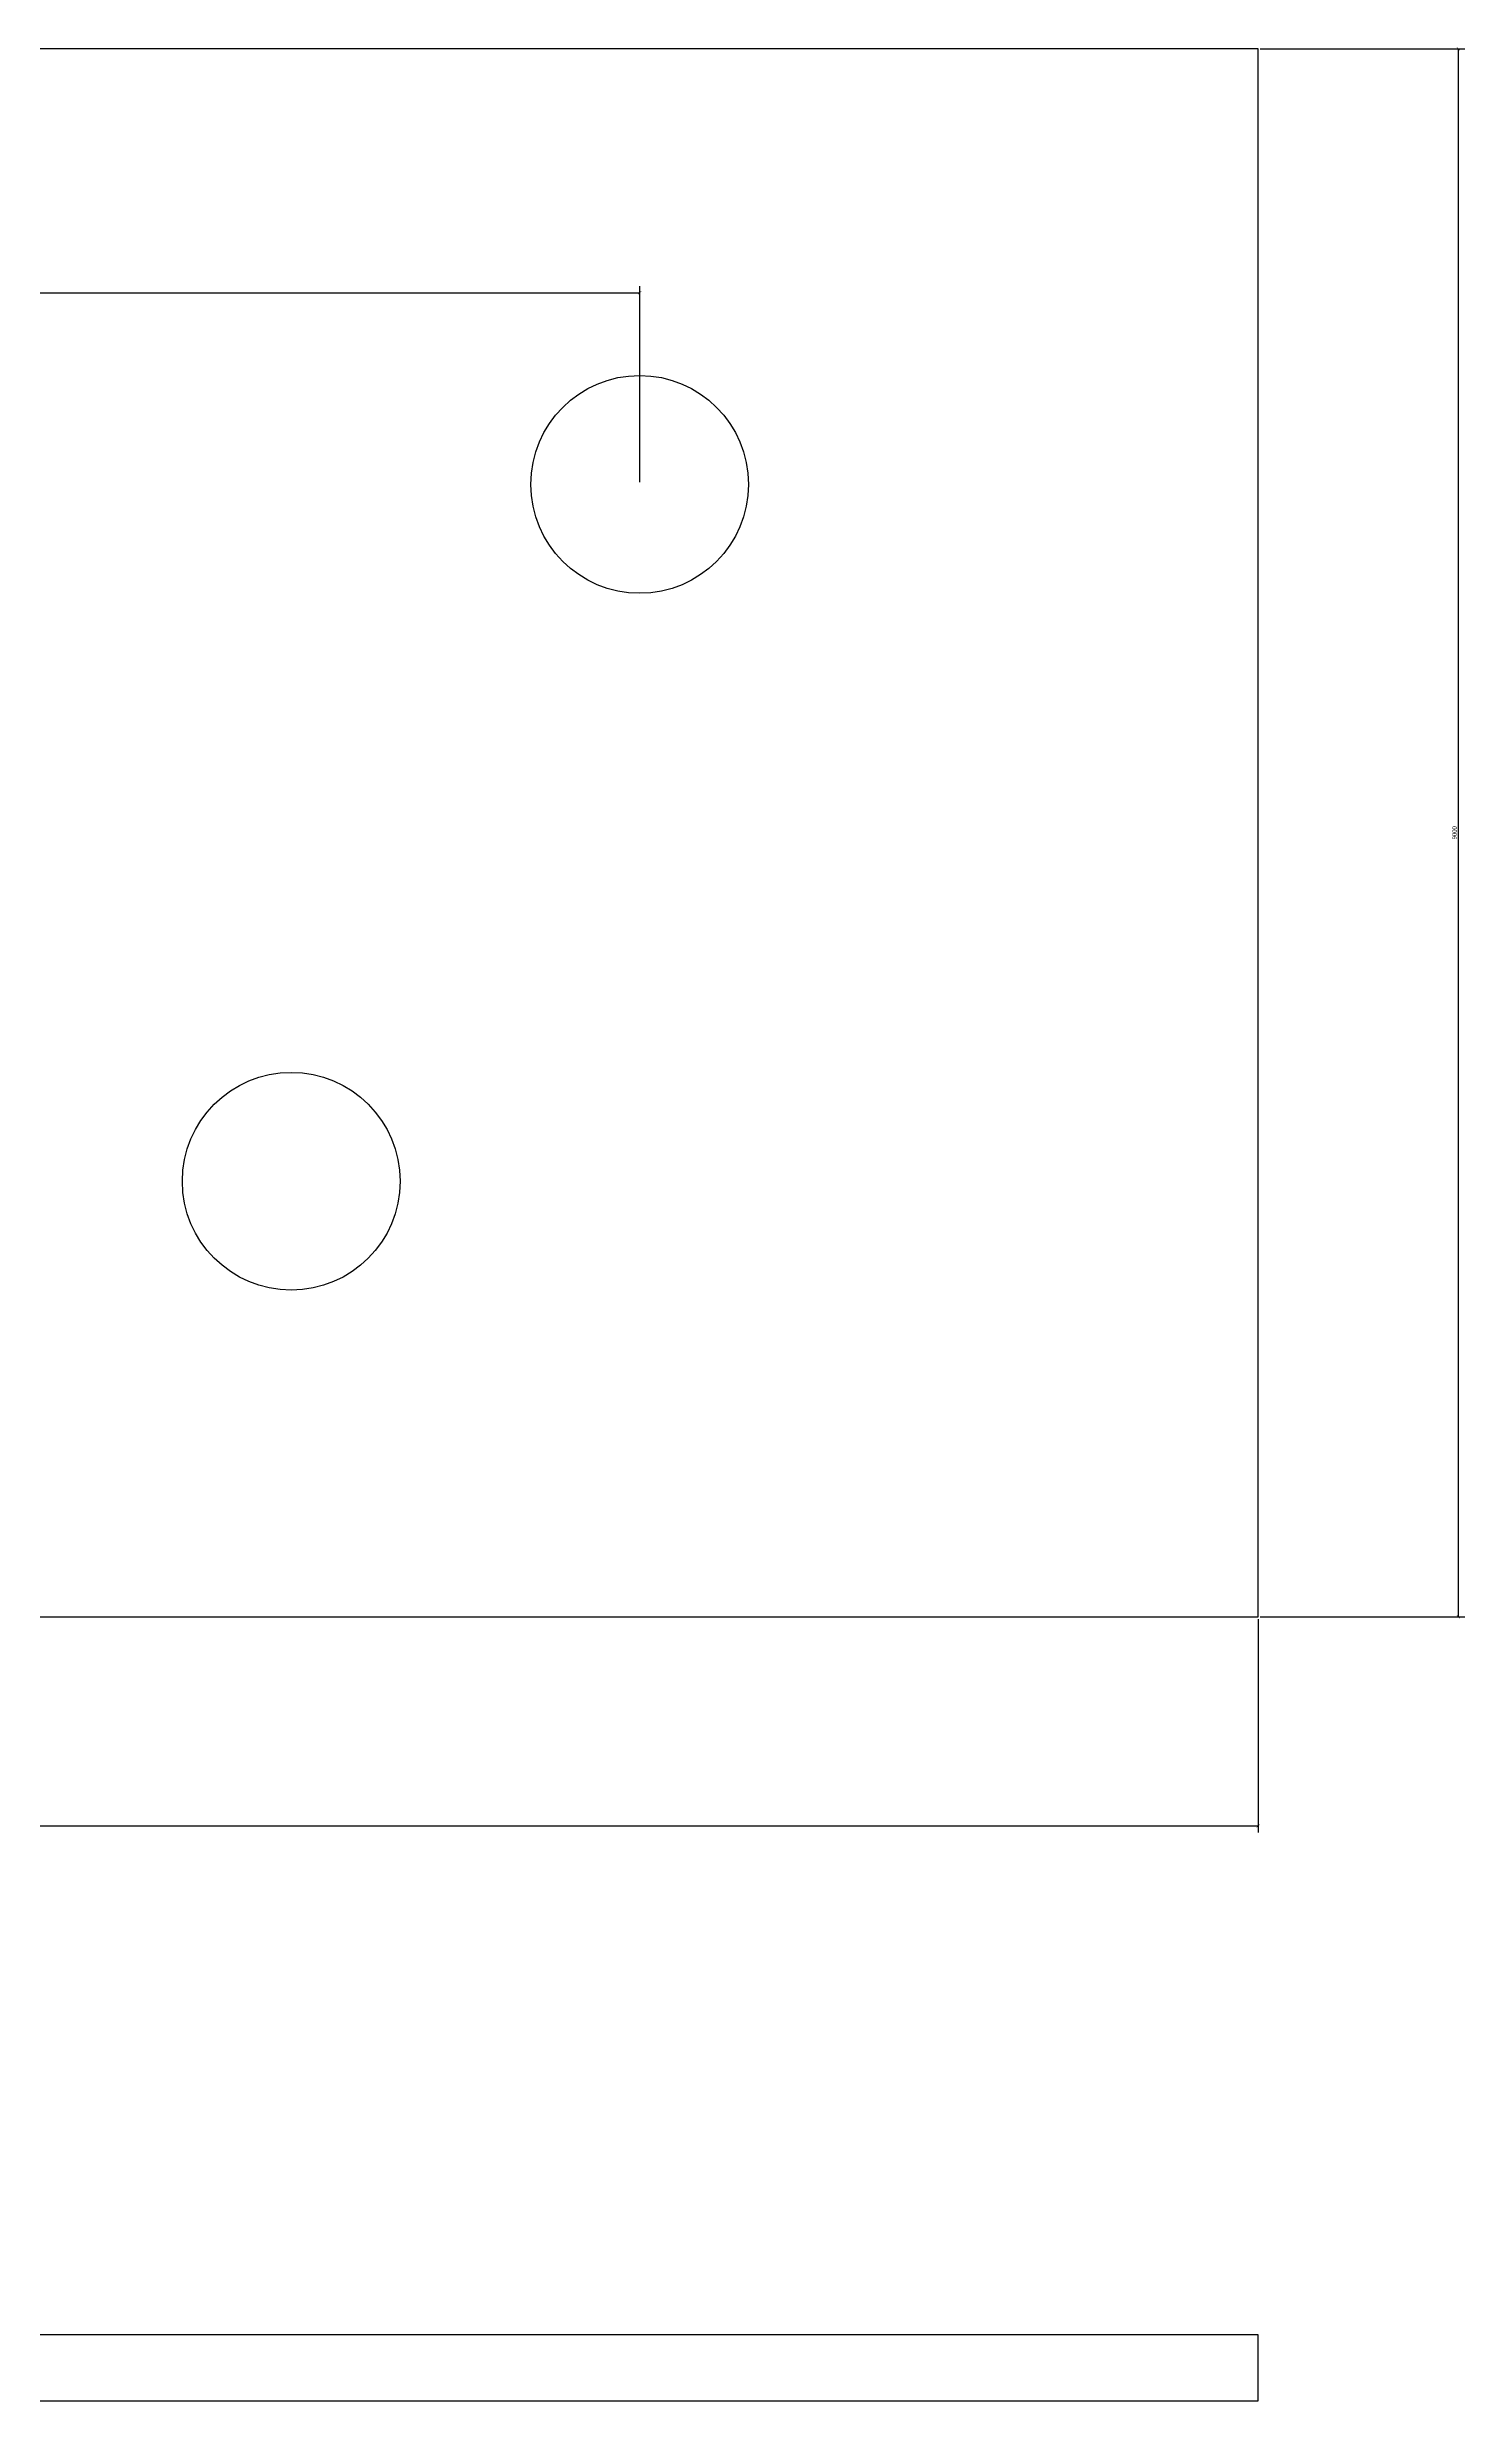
# Model space of a CAD drawing. Header units: millimetres. Extents: x -24 to 162, y -55 to 106.
# Drawn here: x 81 to 162.4, y -45 to 90.1 of the extents above; entities that cross this region are included whole.
import ezdxf

# ---------------------------------------------------------------- set-up
doc = ezdxf.new("R2010")
doc.units = ezdxf.units.MM
doc.styles.add('OpenSansCondensed-Light', font='OpenSansCondensed-Light.ttf')
doc.dimstyles.new('EZDXF', dxfattribs={"dimtxt": 0.25, "dimasz": 0.175, "dimexe": 0.375, "dimexo": 0.125, "dimgap": 0.1, "dimtad": 1, "dimlfac": 100, "dimzin": 12, "dimdsep": 46, "dimtxsty": 'OpenSansCondensed-Light', "dimblk": 'ARCHTICK', "dimcen": 2.5, "dimazin": 3, "dimtfac": 0.5, "dimtmove": 2, "dimatfit": 3})

# ---------------------------------------------------------------- blocks, each defined once
blk = doc.blocks.new('_ARCHTICK')
at = {"color": 0, "linetype": 'BYBLOCK', "const_width": 0.15}
blk.add_lwpolyline([(-0.5, -0.5), (0.5, 0.5)], dxfattribs=at)
blk = doc.blocks.new('*D1')
for p, q in [((0, -0.125), (0, -12.375)), ((150.5, -0.125), (150.5, -12.375)), ((0, -12), (150.5, -12))]:
    blk.add_line(p, q)
at = {"layer": 'Defpoints'}
for p in [(0, 0), (150.5, 0), (0, -12)]:
    blk.add_point(p, dxfattribs=at)
at = {"xscale": 0.175, "yscale": 0.175, "rotation": 180}
blk.add_blockref('_ARCHTICK', (0, -12), dxfattribs=at)
at = {"xscale": 0.175, "yscale": 0.175}
blk.add_blockref('_ARCHTICK', (150.5, -12), dxfattribs=at)
at = {"insert": (75.25, -11.775), "char_height": 0.25, "attachment_point": 5, "style": 'OpenSansCondensed-Light'}
blk.add_mtext('15050', dxfattribs=at)
blk = doc.blocks.new('*D2')
for p, q in [((150.625, 90), (162.375, 90)), ((162, 0), (162, 90)), ((150.625, 0), (162.375, 0))]:
    blk.add_line(p, q)
at = {"layer": 'Defpoints'}
for p in [(150.5, 90), (150.5, 0), (162, 0)]:
    blk.add_point(p, dxfattribs=at)
at = {"xscale": 0.175, "yscale": 0.175}
for p, rotation in [((162, 90), 90), ((162, 0), 270)]:
    blk.add_blockref('_ARCHTICK', p, dxfattribs=dict(at, rotation=rotation))
at = {"insert": (161.775, 45), "char_height": 0.25, "attachment_point": 5, "rotation": 90, "style": 'OpenSansCondensed-Light'}
blk.add_mtext('9000', dxfattribs=at)
blk = doc.blocks.new('*D3')
for p, q in [((25, 65.125), (25, 76.375)), ((25, 76), (115, 76)), ((115, 65.125), (115, 76.375))]:
    blk.add_line(p, q)
at = {"layer": 'Defpoints'}
for p in [(25, 76), (25, 65), (115, 65)]:
    blk.add_point(p, dxfattribs=at)
at = {"xscale": 0.175, "yscale": 0.175, "rotation": 180}
blk.add_blockref('_ARCHTICK', (25, 76), dxfattribs=at)
at = {"xscale": 0.175, "yscale": 0.175}
blk.add_blockref('_ARCHTICK', (115, 76), dxfattribs=at)
at = {"insert": (70, 76.225), "char_height": 0.25, "attachment_point": 5, "style": 'OpenSansCondensed-Light'}
blk.add_mtext('9000', dxfattribs=at)

msp = doc.modelspace()

# ---------------------------------------------------------------- linework, layer by layer
at = {"layer": 'HOLES'}
for centre in [(115, 65), (95, 25)]:
    msp.add_circle(centre, 6.25, dxfattribs=at)
at = {"layer": 'OUTLINE'}
msp.add_lwpolyline([(0, 0), (150.5, 0), (150.5, 90), (0, 90)], close=True, dxfattribs=at)
at = {"layer": 'SIDE_VIEW'}
msp.add_lwpolyline([(0, -45), (150.5, -45), (150.5, -41.2), (0, -41.2)], close=True, dxfattribs=at)

# ---------------------------------------------------------------- dimensions: what is measured, and where the dimension line sits
dim = msp.add_linear_dim(base=(162, 0), p1=(150.5, 0), p2=(150.5, 90), angle=90, text='H=90.00', dimstyle='EZDXF')
dim.commit()
dim.dimension.update_dxf_attribs({"geometry": '*D2', "text_midpoint": (161.775, 45)})
for base, p1, p2, text, picture, middle in [((25, 76), (25, 65), (115, 65), 'P=90.00', '*D3', (70, 76.225)), ((0, -12), (0, 0), (150.5, 0), 'W=150.50', '*D1', (75.25, -11.775))]:
    dim = msp.add_linear_dim(base=base, p1=p1, p2=p2, text=text, dimstyle='EZDXF')
    dim.commit()
    dim.dimension.update_dxf_attribs({"geometry": picture, "text_midpoint": middle})

doc.saveas('drawing.dxf')
